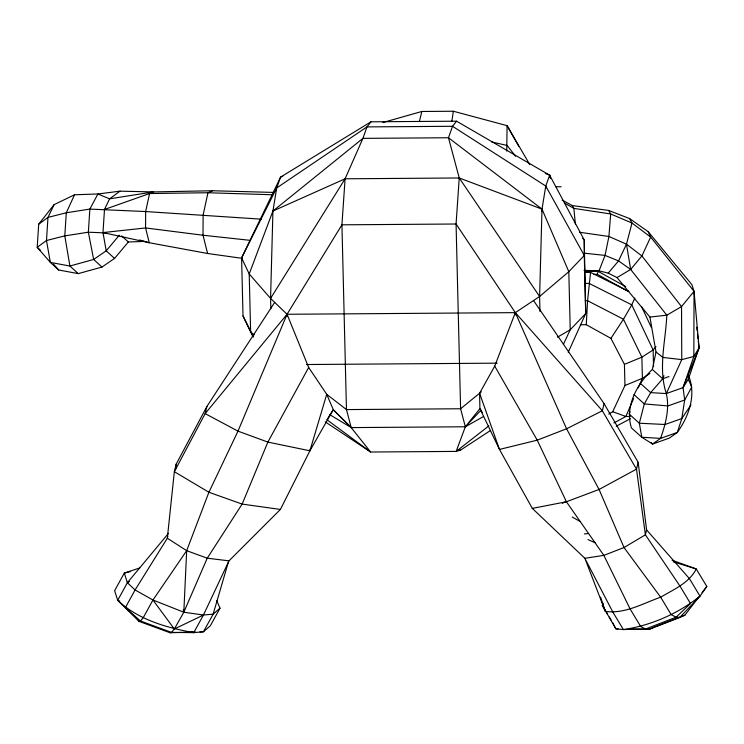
<?xml version="1.0" encoding="UTF-8"?>
<svg xmlns="http://www.w3.org/2000/svg" width="744" height="744" viewBox="0 0 744 744"><rect width="100%" height="100%" fill="white"/><g stroke="black" fill="none" stroke-linecap="round" stroke-linejoin="round"><path stroke-width="1.12" d="M562.176 200.062L572.266 205.577L608.583 210.413L629.591 218.578L648.219 231.728L691.855 284.599L694.05 291.313L693.836 356.478L683.048 387.624L684.685 399.993L681.811 418.556L677.3 432.441L669.349 438.086L652.6 444.038L641.784 437.24L631.424 427.912C624.653 406.308 637.004 384.164 652.339 369.442L656.013 352.024L649.921 317.056L617.018 277.586L608.211 273.141L599.05 270.816L584.04 270.37M270.825 308.723L270.565 298.418L272.936 211.045L276.694 187.962L280.59 177.1L371.005 121.802L456.556 121.188L549.658 175.175L584.235 239.987L585.705 313.55L568.249 352.284M539.967 311.383L539.605 296.493L542.004 209.12L545.761 186.037L549.658 175.175L545.361 173.482M650.879 442.475L652.6 444.038L660.56 438.383L677.3 432.441C688.944 416.24 696.486 395.027 688.572 375.618M371.005 121.802L366.969 126.898L362.923 138.365L345.095 178.793L341.933 224.818L287.054 314.275L237.996 431.139L208.906 492.258L186.679 550.672L183.815 612.228L174.338 629.024L171.501 632.4L170.06 632.753L138.988 621.361L117.701 600.324L114.632 590.68L124.313 573.066L139.751 567.97M608.722 414.055L612.712 411.72L624.951 385.522L624.43 364.374L610.917 338.353L586.263 324.709L587.583 300.725L590.559 272.406L584.765 272.444M506.729 151.097L507.092 125.662L453.366 111.247L421.829 111.47L382.807 122.546M273.039 192.408L212.663 190.752L153.385 191.924L120.007 191.162L97.91 193.989L74.54 194.77L54.107 204.628L38.707 224.186L37.2 247.296L50.35 262.399L58.683 269.998L78.232 273.625L101.975 267.059L114.548 258.428L128.34 241.977L144.094 241.437M120.007 191.162L109.6 198.834L104.495 209.473L102.988 232.584L106.215 250.83L114.548 258.428M456.556 121.188L452.519 126.285L448.483 137.752L459.234 177.974L456.072 224.009L460.601 408.763L465.335 426.777L456.174 451.403L370.624 452.017L325.212 421.829M688.702 375.804L688.34 379.245L683.048 387.624L666.308 393.576L650.665 392.618L640.305 383.281M175.686 468.711L176.198 464.098L206.888 406.494L274.685 302.38M451.831 121.291L453.366 111.247M176.198 464.098L174.347 471.696L167.326 538.228L135.092 589.946L125.41 607.56L140.43 620.998L171.501 632.4L193.766 632.633L203.456 631.777L210.329 625.778L220.01 608.174L216.755 600.724M167.8 536.266L167.326 538.228L186.679 550.672L207.241 558.205L228.985 560.846L280.414 509.445L309.904 450.79L333.303 409.684L326.728 394.339L308.676 367.462L287.054 314.275L270.565 298.418L249.212 273.959L241.595 257.926L280.59 177.1L282.757 176.337M206.888 406.494L205.149 413.618L174.347 471.696L208.906 492.258L242.144 504.088L280.414 509.445M582.719 238.275L584.235 239.987L584.282 255.471L568.807 271.672L539.605 296.493L515.322 312.638L287.054 314.275L205.149 413.618L237.996 431.139L267.877 442.094L309.904 450.79L310.397 448.753M419.374 121.523L421.829 111.47M627.973 291.295L597.339 274.331L598.074 271.327L584.486 271.43M533.532 300.529L604.1 403.657L602.361 410.772L636.501 469.148L645.392 534.806L679.951 586.049L690.488 603.514L676.138 617.167L645.634 629.006L623.388 629.554L615.827 628.829L602.324 605.43L603.142 603.291M604.1 403.657L638.166 462.312L636.501 469.148L599.069 489.459L566.417 501.763A20.637 13.206 47.2 0 0 562.436 503.363M638.166 462.312L646.592 529.905L645.392 534.806L624.021 547.538L603.849 555.368L584.868 558.298L532.323 508.394L499.475 449.432L479.908 408.642L479.582 393.241L494.723 366.132L515.322 312.638L456.072 224.009L341.933 224.818L346.462 409.581L351.196 427.595L370.624 452.017L326.69 419.57M608.211 273.141L618.552 260.893L626.476 244.19L632 223.033L629.591 218.578M228.575 561.432L213.128 614.163L203.456 631.777L199.997 631.879M309.904 450.79L326.728 394.339L346.462 409.581L460.601 408.763L481.349 391.809M648.219 231.728L650.665 237.085L694.05 291.313L699.072 347.913L688.34 379.245L691.743 387.075L684.685 399.993L667.935 405.936L644.295 403.918L633.944 394.58M563.375 344.407L570.23 329.75L568.807 271.672L542.004 209.12L448.483 137.752L362.923 138.365L272.936 211.045L249.212 273.959L250.635 332.038L253.286 337.134M599.05 270.816L605.039 255.415L608.918 236.471L610.684 213.965L608.583 210.413M683.048 387.624L699.072 347.913L698.281 341.012M663.974 375.72L662.69 378.78L650.665 392.618L644.295 403.918L639.338 423.224L641.784 437.24L660.56 438.383C665.564 424.117 669.832 408.67 666.308 393.576C658.003 368.122 665.675 341.124 666.819 315.186L630.67 269.449L618.552 260.893L605.039 255.415L584.738 253.211M633.665 398.449L625.853 416.473L613.865 422.992M638.259 387.838L642.398 378.296L641.877 357.157L623.472 319.241L587.583 300.725L585.258 300.743M634.855 298.046L631.758 304.845L623.472 319.241L610.917 338.353M666.308 393.576L681.764 359.64L681.532 306.602L641.886 255.945L626.476 244.19L608.918 236.471L579.529 232.258M74.54 194.77L66.3 212.765L64.802 235.876L69.899 266.026L78.232 273.625M168.516 533.327L127.373 582.71L117.701 600.324C138.031 619.613 166.749 627.797 193.766 632.633L203.447 615.018L228.985 560.846M54.107 204.628L47.979 217.406L46.481 240.517L50.35 262.399L69.899 266.026L93.642 259.461L106.215 250.83L119.282 235.244M308.676 367.462L267.877 442.094L242.144 504.088L207.241 558.205L183.815 612.228L152.948 600.017L135.092 589.946L127.373 582.71L124.313 573.066L130.591 571.522M186.679 550.672L152.948 600.017L143.267 617.622L140.43 620.998L138.988 621.361L138.245 619.817M630.066 411.944L628.978 413.887L639.338 423.224L665.062 424.499L681.811 418.556L690.971 404.894M699.072 347.913L693.836 356.478L681.764 359.64L662.858 357.418L656.013 352.024M270.565 298.418L345.095 178.793L459.234 177.974L542.004 209.12L542.06 211.445M327.732 418.426L333.303 409.684L351.196 427.595L465.335 426.777L483.535 416.491M672.111 560.241L696.263 568.974L706.8 586.439L700.011 596.158L679.756 617.492L649.261 629.322L630.81 629.052M515.378 314.926L515.322 312.638L566.565 428.786L599.069 489.459L624.021 547.538L660.663 597.2L671.2 614.665L676.138 617.167L679.756 617.492L684.954 615.13L698.607 597.2M702.02 592.717L706.8 586.439M694.05 291.313L681.532 306.602L666.819 315.186L649.921 317.056M617.018 277.586L630.67 269.449L641.886 255.945L650.665 237.085L632 223.033L610.684 213.965L573.847 208.376L564.817 203.233M655.994 346.676L653.139 349.978L641.877 357.157L624.43 364.374M481.061 410.13L465.335 426.777L479.908 408.642L482.344 412.483M220.01 608.174L213.128 614.163L203.447 615.018L183.815 612.228L183.312 609.987M488.92 425.819L456.174 451.403L460.471 450.157L490.575 430.441M38.707 224.186L47.979 217.406L66.3 212.765L89.857 209.092L145.657 211.556L261.339 219.173M649.903 373.516L642.398 378.296L624.951 385.522M557.498 337.172L570.23 329.75L585.705 313.55L584.282 255.471L545.761 186.037L452.519 126.285L366.969 126.898L276.694 187.962L241.595 257.926L243.018 316.005L250.635 332.038L254.16 334.837M127.373 582.71L129.391 581.566M616.227 426.238L630.438 418.705M203.447 615.018L174.338 629.024L152.948 600.017M654.46 626.96L649.261 629.322L645.634 629.006L640.696 626.504L630.159 609.038L603.849 555.368L566.417 501.763L537.233 440.169L494.723 366.132M272.936 211.045L345.095 178.793M212.663 190.752L207.957 192.743L149.572 193.533L104.495 209.473M655.511 626.56L684.954 615.13M668.977 376.548L662.69 378.78L652.339 369.442M532.323 508.394L566.417 501.763M584.347 533.932L588.578 533.504M170.06 632.753L195.393 632.009M561.125 186.772L555.563 186.735M593.945 274.359L597.339 274.331M585.584 283.408L589.062 283.38L631.758 304.845L653.139 349.978L653.548 366.671M580.469 324.747L586.263 324.709M306.547 364.523L497.15 363.156M458.155 450.176L460.471 450.157M630.177 416.51L625.853 416.473L612.712 411.72M618.134 628.857L615.827 628.829L612.861 622.895M272.434 194.761L207.957 192.743L203.131 214.988L203.01 235.234L207.595 253.49L242.107 258.335M646.592 529.905L689.474 578.692L700.011 596.158C678.026 613.633 651.186 625.537 623.388 629.554L612.851 612.089L584.868 558.298L605.291 611.363C624.83 614.209 642.853 603.403 660.663 597.2C673.636 589.425 689 583.184 696.263 568.974L673.264 561.822M106.392 232.946L88.359 232.202L64.802 235.876L46.481 240.517L37.2 247.296L40.529 250.337M249.789 240.312L203.01 235.234L145.564 227.952L102.988 232.584L149.274 242.739L207.595 253.49M491.449 141.881L507.092 145.452L515.639 156.287M139.519 239.949L149.274 242.739L145.564 227.952L145.657 211.556L149.572 193.533L153.385 191.924L109.6 198.834L97.91 193.989L89.857 209.092L88.359 232.202L93.642 259.461L101.975 267.059M117.701 600.324L119.803 601.096M191.701 631.87L193.766 632.633M587.993 539.605L595.023 542.729M572.266 517.043L580.246 521.572M590.559 272.406L628.922 291.518M598.074 271.327L625.741 286.645M329.48 414.501L351.196 427.595L333.377 409.907M121.672 235.904L128.34 241.977M515.322 312.638L602.361 410.772L566.565 428.786L537.233 440.169L499.475 449.432L479.582 393.241M53.568 264.129L58.683 269.998M459.234 177.974L539.605 296.493M602.324 605.43L605.244 610.285M606.416 612.228L607.588 614.163M609.345 617.074L611.103 619.985M529.7 164.48L507.092 125.662L518.67 146.168M572.266 205.577L573.847 208.376L575.372 223.972M243.018 316.005L253.341 336.521M641.598 306.668L651.446 327.639M600.575 597.144L605.291 611.363M550.476 178.523L549.658 175.175L549.695 176.849M626.476 244.19L630.67 269.449M696.71 327.193L697.1 330.652M697.5 334.103L698.021 338.706M545.761 186.037L545.817 188.353M287.054 314.275L287.11 316.563"/></g></svg>
